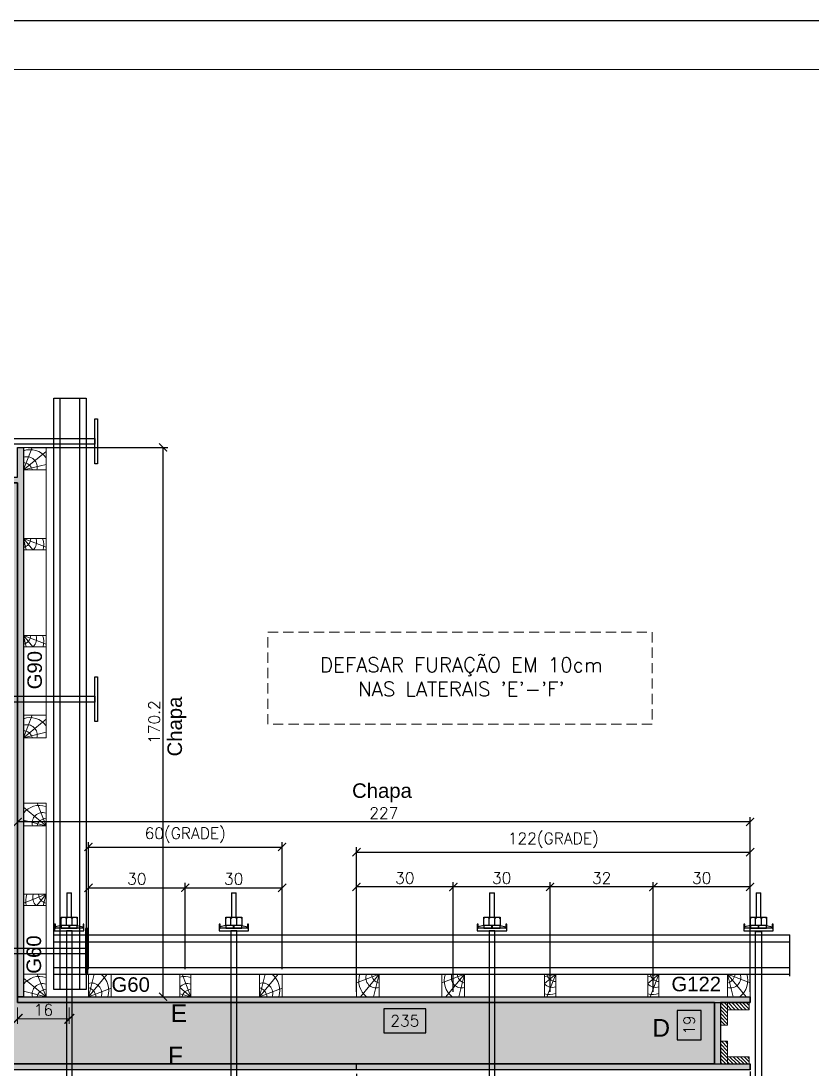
# Model space of a CAD drawing. Extents: x -23436 to 4767, y -4131 to 9755.
# Drawn here: x -20388 to -19898, y 5633 to 6282 of the extents above; entities that cross this region are included whole.
import ezdxf
from ezdxf.enums import TextEntityAlignment as Align

# ---------------------------------------------------------------- set-up
doc = ezdxf.new("R2010")
doc.units = 0
doc.header["$PDMODE"] = 2
doc.header["$PDSIZE"] = 10
for name, pattern in [('CABLIN', [0.35, 0.25, -0.1]), ('DASHED2', [9.525, 6.35, -3.175]), ('HIDDEN', [9.525, 6.35, -3.175])]:
    doc.linetypes.add(name, pattern=pattern)
doc.layers.get('0').update_dxf_attribs({"lineweight": 13})
doc.layers.get('Defpoints').update_dxf_attribs({"lineweight": 13})
for name, color, linetype in [('Barra de Ancoragem', 20, 'Continuous'), ('CHAPA', 1, 'Continuous'), ('Concreto', 250, 'HIDDEN'), ('Cota', 4, 'Continuous'), ('Cota Seção (2x)', 4, 'Continuous'), ('Hachura', 252, 'CABLIN'), ('MB Logo', 254, 'Continuous'), ('Painéis', 30, 'Continuous'), ('Perfil Metálico', 224, 'Continuous'), ('TEXTO_GERAL', 7, 'Continuous')]:
    doc.layers.add(name, color=color, linetype=linetype)
for name, color, linetype, lineweight in [('cotas', 4, 'Continuous', 13), ('FOLHA MB', 7, 'Continuous', 13), ('Madeira', 100, 'Continuous', 13), ('sarrafo', 93, 'Continuous', 13), ('Texto Seção', 7, 'Continuous', 15)]:
    doc.layers.add(name, color=color, linetype=linetype, lineweight=lineweight)
doc.layers.add('Laje_Perimetro', color=7, linetype='Continuous', plot=False)
doc.styles.add('ARIAL', font='arial.ttf', dxfattribs={"oblique": 15, "height": 25})
doc.styles.add('ROMANS', font='romans.shx')
doc.styles.add('SANSSERIF', font='sas_____.pfb')
doc.dimstyles.new('COTA SECAO', dxfattribs={"dimtxt": 7, "dimasz": 5, "dimexe": 3, "dimexo": 3, "dimgap": 2, "dimtad": 3, "dimdec": 1, "dimlfac": 0.5, "dimzin": 12, "dimdsep": 46, "dimtxsty": 'ROMANS', "dimblk": 'ARCHTICK', "dimcen": 0, "dimclrd": 4, "dimclre": 4, "dimclrt": 1, "dimadec": 1, "dimazin": 3, "dimtfac": 1, "dimtdec": 1, "dimtmove": 0, "dimatfit": 3, "dimldrblk": 'OBLIQUE', "dimfxl": 0, "dimtolj": 1, "dimtzin": 12, "dimarcsym": 0})
doc.dimstyles.new('SECÇÃO 2', dxfattribs={"dimtxt": 7, "dimasz": 6, "dimexe": 0.18, "dimexo": 2, "dimgap": -4, "dimtad": 3, "dimdec": 1, "dimlfac": 0.5, "dimzin": 12, "dimdsep": 46, "dimtxsty": 'ROMANS', "dimblk": 'ARCHTICK', "dimcen": 0.09, "dimse1": 1, "dimse2": 1, "dimsd1": 1, "dimsd2": 1, "dimclrd": 180, "dimclre": 5, "dimclrt": 1, "dimadec": 0, "dimazin": 3, "dimtfac": 1, "dimtdec": 1, "dimtofl": 0, "dimtmove": 0, "dimatfit": 3, "dimldrblk": 'ARCHTICK', "dimfxl": 0, "dimtolj": 1, "dimtzin": 0, "dimarcsym": 0})

# ---------------------------------------------------------------- blocks, each defined once
blk = doc.blocks.new('A$C169d8357')
at = {"layer": 'FOLHA MB', "color": 1}
for points in [[(0, 1199.94), (0, 149.94), (1485.02, 149.94), (1485.02, 1199.94)], [(70, 1169.94), (70, 179.94), (1455.02, 179.94), (1455.02, 1169.94)]]:
    blk.add_lwpolyline(points, close=True, dxfattribs=at)
blk = doc.blocks.new('*D1462')
at = {"layer": 'Cota Seção (2x)', "color": 180, "lineweight": -2, "transparency": 16777216}
for p, q in [((-19966.25, 5669.05), (-19981.25, 5669.05)), ((-19981.25, 5669.05), (-19981.25, 5651.05)), ((-19966.25, 5651.05), (-19966.25, 5669.05)), ((-19981.25, 5651.05), (-19966.25, 5651.05))]:
    blk.add_line(p, q, dxfattribs=at)
at = {"layer": 'Defpoints', "color": 0, "transparency": 16777216}
for p in [(-19962.25, 5674.05), (-19957.95, 5674.05), (-19957.95, 5636.05)]:
    blk.add_point(p, dxfattribs=at)
at = {"layer": 'Cota Seção (2x)', "color": 1, "transparency": 16777216, "insert": (-19973.75, 5660.05), "char_height": 7, "attachment_point": 5, "rotation": 90, "style": 'ROMANS'}
blk.add_mtext('\\A1;19', dxfattribs=at)
blk = doc.blocks.new('_ArchTick')
at = {"color": 0, "linetype": 'ByBlock', "const_width": 0.15}
blk.add_lwpolyline([(-0.5, -0.5), (0.5, 0.5)], dxfattribs=at)
blk = doc.blocks.new('*D1464')
at = {"layer": 'Cota Seção (2x)', "color": 180, "lineweight": -2, "transparency": 16777216}
for p, q in [((-20136.95, 5670.21), (-20162.95, 5670.21)), ((-20162.95, 5670.21), (-20162.95, 5655.21)), ((-20136.95, 5655.21), (-20136.95, 5670.21)), ((-20162.95, 5655.21), (-20136.95, 5655.21))]:
    blk.add_line(p, q, dxfattribs=at)
at = {"layer": 'Defpoints', "color": 0, "transparency": 16777216}
for p in [(-20427.95, 5651.21), (-20427.95, 5647.75), (-19957.95, 5647.75)]:
    blk.add_point(p, dxfattribs=at)
at = {"layer": 'Cota Seção (2x)', "color": 1, "transparency": 16777216, "insert": (-20149.95, 5662.71), "char_height": 7, "attachment_point": 5, "style": 'ROMANS'}
blk.add_mtext('\\A1;235', dxfattribs=at)
blk = doc.blocks.new('ERTYERTYUYTURTYUTRYU')
at = {"layer": 'Barra de Ancoragem'}
for p, q in [((8963.33, 10873.8), (8963.33, 10855.54)), ((8964.88, 10869.68), (8964.1, 10873.21)), ((8985.14, 10863.2), (8985.14, 10866.14)), ((8964.88, 10859.66), (8964.1, 10856.13))]:
    blk.add_line(p, q, dxfattribs=at)
at = {"layer": 'Barra de Ancoragem', "flags": 128}
for points in [[(8961.54, 10855.54), (8961.54, 10873.8), (8963.33, 10873.8), (8963.33, 10855.54)], [(8963.33, 10873.8), (8965.7, 10873.8), (8965.7, 10873.21), (8963.33, 10873.21)], [(8963.33, 10869.68), (8964.88, 10869.68), (8964.88, 10859.66), (8963.33, 10859.66)], [(8963.33, 10856.13), (8965.7, 10856.13), (8965.7, 10855.54), (8963.33, 10855.54)]]:
    blk.add_lwpolyline(points, close=True, dxfattribs=at)
for points in [[(8964.88, 10864.37), (8963.33, 10864.37), (8963.33, 10864.96), (8964.88, 10864.96), (8964.88, 10864.37), (8964.88, 10864.96)], [(8964.88, 10859.66), (8970.14, 10859.66), (8970.14, 10869.68), (8964.88, 10869.68)], [(8985.14, 10863.2), (8970.14, 10863.2), (8970.14, 10866.14), (8985.14, 10866.14)]]:
    blk.add_lwpolyline(points, dxfattribs=at)
for points in [[(8964.88, 10866.44), (8968.96, 10866.44, 0.729796), (8968.96, 10869.68, 0.729796)], [(8964.88, 10862.9), (8968.96, 10862.9, 0.666667), (8968.96, 10866.44, 0.666667)]]:
    blk.add_lwpolyline(points, format="xyb", dxfattribs=at)
at = {"layer": 'Barra de Ancoragem'}
blk.add_arc((8968.44, 10861.28), 1.7, 287.75636, 72.24364, dxfattribs=at)
blk = doc.blocks.new('*D1467')
at = {"layer": 'Cota', "color": 4, "lineweight": -2, "transparency": 16777216}
for p, q in [((-20389.95, 5677.05), (-20389.95, 5788.97)), ((-19935.95, 5685.05), (-19935.95, 5788.97)), ((-19935.95, 5785.97), (-20389.95, 5785.97))]:
    blk.add_line(p, q, dxfattribs=at)
at = {"layer": 'Defpoints', "color": 0, "transparency": 16777216}
for p in [(-20389.95, 5785.97), (-19935.95, 5682.05), (-20389.95, 5674.05)]:
    blk.add_point(p, dxfattribs=at)
at = {"layer": 'Cota', "color": 4, "lineweight": -2, "transparency": 16777216, "xscale": 5, "yscale": 5, "zscale": 5, "rotation": 180}
blk.add_blockref('_ArchTick', (-20389.95, 5785.97), dxfattribs=at)
at = {"layer": 'Cota', "color": 4, "lineweight": -2, "transparency": 16777216, "xscale": 5, "yscale": 5, "zscale": 5}
blk.add_blockref('_ArchTick', (-19935.95, 5785.97), dxfattribs=at)
at = {"layer": 'Cota', "color": 1, "transparency": 16777216, "insert": (-20162.95, 5791.47), "char_height": 7, "attachment_point": 5, "style": 'ROMANS'}
blk.add_mtext('\\A1;227', dxfattribs=at)
blk = doc.blocks.new('_OBLIQUE')
at = {"color": 0, "linetype": 'ByBlock', "lineweight": -2}
for p, q in [((0, 0), (-1, 0)), ((-0.5, -0.5), (0.5, 0.5))]:
    blk.add_line(p, q, dxfattribs=at)
blk = doc.blocks.new('*D1468')
at = {"layer": 'Cota', "color": 4, "lineweight": -2, "transparency": 16777216}
for p, q in [((-20179.95, 5711.37), (-20179.95, 5770.27)), ((-20179.95, 5767.27), (-19935.95, 5767.27)), ((-19935.95, 5711.37), (-19935.95, 5770.27))]:
    blk.add_line(p, q, dxfattribs=at)
at = {"layer": 'Defpoints', "color": 0, "transparency": 16777216}
for p in [(-19935.95, 5767.27), (-20179.95, 5708.37), (-19935.95, 5708.37)]:
    blk.add_point(p, dxfattribs=at)
at = {"layer": 'Cota', "color": 4, "lineweight": -2, "transparency": 16777216, "xscale": 5, "yscale": 5, "zscale": 5, "rotation": 180}
blk.add_blockref('_ArchTick', (-20179.95, 5767.27), dxfattribs=at)
at = {"layer": 'Cota', "color": 4, "lineweight": -2, "transparency": 16777216, "xscale": 5, "yscale": 5, "zscale": 5}
blk.add_blockref('_ArchTick', (-19935.95, 5767.27), dxfattribs=at)
at = {"layer": 'Cota', "color": 1, "transparency": 16777216, "insert": (-20057.95, 5774.61), "char_height": 7, "attachment_point": 5, "style": 'ROMANS'}
blk.add_mtext('\\A1;122(GRADE)', dxfattribs=at)
blk = doc.blocks.new('PONTALETE')
at = {"layer": 'Madeira'}
for q in [(2.71, 7), (7, 5.76), (7, 1.74)]:
    blk.add_line((0, 0), q, dxfattribs=at)
blk.add_lwpolyline([(0, 0), (7, 0), (7, 7), (0, 7)], close=True, dxfattribs=at)
for centre, radius, start, end in [((2.04, 0.06), 6.23, 37.2818, 109.0913), ((1.09, 0.9), 3.19, 343.603, 109.9847), ((-0.21, -0.78), 3.09, 14.6322, 86.0383)]:
    blk.add_arc(centre, radius, start, end, dxfattribs=at)
blk = doc.blocks.new('MEIO PONTALETE')
at = {"layer": 'Madeira'}
for q in [(2.71, 7), (3.5, 2.88), (3.5, 0.87)]:
    blk.add_line((0, 0), q, dxfattribs=at)
blk.add_lwpolyline([(0, 0), (3.5, 0), (3.5, 7), (0, 7)], close=True, dxfattribs=at)
for centre, radius, start, end in [((2.04, 0.06), 6.23, 76.4499, 109.0913), ((1.09, 0.9), 3.19, 40.9063, 109.9847), ((-0.21, -0.78), 3.09, 14.6322, 86.0383)]:
    blk.add_arc(centre, radius, start, end, dxfattribs=at)
blk = doc.blocks.new('*D1469')
at = {"layer": 'Cota', "color": 4, "lineweight": -2, "transparency": 16777216}
for p, q in [((-20119.95, 5680.65), (-20119.95, 5748.68)), ((-20059.95, 5680.65), (-20059.95, 5748.68)), ((-20059.95, 5745.68), (-20119.95, 5745.68))]:
    blk.add_line(p, q, dxfattribs=at)
at = {"layer": 'Defpoints', "color": 0, "transparency": 16777216}
for p in [(-20119.95, 5745.68), (-20119.95, 5677.65), (-20059.95, 5677.65)]:
    blk.add_point(p, dxfattribs=at)
at = {"layer": 'Cota', "color": 4, "lineweight": -2, "transparency": 16777216, "xscale": 5, "yscale": 5, "zscale": 5, "rotation": 180}
blk.add_blockref('_ArchTick', (-20119.95, 5745.68), dxfattribs=at)
at = {"layer": 'Cota', "color": 4, "lineweight": -2, "transparency": 16777216, "xscale": 5, "yscale": 5, "zscale": 5}
blk.add_blockref('_ArchTick', (-20059.95, 5745.68), dxfattribs=at)
at = {"layer": 'Cota', "color": 1, "transparency": 16777216, "insert": (-20089.95, 5751.18), "char_height": 7, "attachment_point": 5, "style": 'ROMANS'}
blk.add_mtext('\\A1;30', dxfattribs=at)
blk = doc.blocks.new('*D1470')
at = {"layer": 'Cota', "color": 4, "lineweight": -2, "transparency": 16777216}
for p, q in [((-20179.95, 5680.65), (-20179.95, 5748.68)), ((-20119.95, 5680.65), (-20119.95, 5748.68)), ((-20119.95, 5745.68), (-20179.95, 5745.68))]:
    blk.add_line(p, q, dxfattribs=at)
at = {"layer": 'Defpoints', "color": 0, "transparency": 16777216}
for p in [(-20179.95, 5745.68), (-20179.95, 5677.65), (-20119.95, 5677.65)]:
    blk.add_point(p, dxfattribs=at)
at = {"layer": 'Cota', "color": 4, "lineweight": -2, "transparency": 16777216, "xscale": 5, "yscale": 5, "zscale": 5, "rotation": 180}
blk.add_blockref('_ArchTick', (-20179.95, 5745.68), dxfattribs=at)
at = {"layer": 'Cota', "color": 4, "lineweight": -2, "transparency": 16777216, "xscale": 5, "yscale": 5, "zscale": 5}
blk.add_blockref('_ArchTick', (-20119.95, 5745.68), dxfattribs=at)
at = {"layer": 'Cota', "color": 1, "transparency": 16777216, "insert": (-20149.95, 5751.18), "char_height": 7, "attachment_point": 5, "style": 'ROMANS'}
blk.add_mtext('\\A1;30', dxfattribs=at)
blk = doc.blocks.new('*D1471')
at = {"layer": 'Cota', "color": 4, "lineweight": -2, "transparency": 16777216}
for p, q in [((-19995.95, 5680.65), (-19995.95, 5748.68)), ((-19935.95, 5680.65), (-19935.95, 5748.68)), ((-19935.95, 5745.68), (-19995.95, 5745.68))]:
    blk.add_line(p, q, dxfattribs=at)
at = {"layer": 'Defpoints', "color": 0, "transparency": 16777216}
for p in [(-19995.95, 5745.68), (-19995.95, 5677.65), (-19935.95, 5677.65)]:
    blk.add_point(p, dxfattribs=at)
at = {"layer": 'Cota', "color": 4, "lineweight": -2, "transparency": 16777216, "xscale": 5, "yscale": 5, "zscale": 5, "rotation": 180}
blk.add_blockref('_ArchTick', (-19995.95, 5745.68), dxfattribs=at)
at = {"layer": 'Cota', "color": 4, "lineweight": -2, "transparency": 16777216, "xscale": 5, "yscale": 5, "zscale": 5}
blk.add_blockref('_ArchTick', (-19935.95, 5745.68), dxfattribs=at)
at = {"layer": 'Cota', "color": 1, "transparency": 16777216, "insert": (-19965.95, 5751.18), "char_height": 7, "attachment_point": 5, "style": 'ROMANS'}
blk.add_mtext('\\A1;30', dxfattribs=at)
blk = doc.blocks.new('*D1472')
at = {"layer": 'Cota', "color": 4, "lineweight": -2, "transparency": 16777216}
for p, q in [((-20059.95, 5680.65), (-20059.95, 5748.68)), ((-19995.95, 5680.65), (-19995.95, 5748.68)), ((-19995.95, 5745.68), (-20059.95, 5745.68))]:
    blk.add_line(p, q, dxfattribs=at)
at = {"layer": 'Defpoints', "color": 0, "transparency": 16777216}
for p in [(-20059.95, 5745.68), (-20059.95, 5677.65), (-19995.95, 5677.65)]:
    blk.add_point(p, dxfattribs=at)
at = {"layer": 'Cota', "color": 4, "lineweight": -2, "transparency": 16777216, "xscale": 5, "yscale": 5, "zscale": 5, "rotation": 180}
blk.add_blockref('_ArchTick', (-20059.95, 5745.68), dxfattribs=at)
at = {"layer": 'Cota', "color": 4, "lineweight": -2, "transparency": 16777216, "xscale": 5, "yscale": 5, "zscale": 5}
blk.add_blockref('_ArchTick', (-19995.95, 5745.68), dxfattribs=at)
at = {"layer": 'Cota', "color": 1, "transparency": 16777216, "insert": (-20027.95, 5751.18), "char_height": 7, "attachment_point": 5, "style": 'ROMANS'}
blk.add_mtext('\\A1;32', dxfattribs=at)
blk = doc.blocks.new('*D1473')
at = {"layer": 'Cota Seção (2x)', "color": 4, "lineweight": 5, "transparency": 16777216}
for p, q in [((-20389.95, 5671.05), (-20389.95, 5660.96)), ((-20357.94, 5671.05), (-20357.94, 5660.96)), ((-20357.94, 5663.96), (-20389.95, 5663.96))]:
    blk.add_line(p, q, dxfattribs=at)
at = {"layer": 'Defpoints', "color": 0, "transparency": 16777216}
for p in [(-20389.95, 5674.05), (-20357.94, 5674.05), (-20389.95, 5663.96)]:
    blk.add_point(p, dxfattribs=at)
at = {"layer": 'Cota Seção (2x)', "color": 4, "lineweight": 5, "transparency": 16777216, "xscale": 6, "yscale": 6, "zscale": 6, "rotation": 180}
blk.add_blockref('_ArchTick', (-20389.95, 5663.96), dxfattribs=at)
at = {"layer": 'Cota Seção (2x)', "color": 4, "lineweight": 5, "transparency": 16777216, "xscale": 6, "yscale": 6, "zscale": 6}
blk.add_blockref('_ArchTick', (-20357.94, 5663.96), dxfattribs=at)
at = {"layer": 'Cota Seção (2x)', "color": 1, "transparency": 16777216, "insert": (-20373.95, 5669.46), "char_height": 7, "attachment_point": 5, "style": 'ROMANS'}
blk.add_mtext('\\A1;16', dxfattribs=at)
blk = doc.blocks.new('*D1477')
at = {"layer": 'Cota', "color": 4, "lineweight": -2, "transparency": 16777216}
for p, q in [((-20346.03, 5694.65), (-20346.03, 5773.44)), ((-20226.03, 5694.65), (-20226.03, 5773.44)), ((-20346.03, 5770.44), (-20226.03, 5770.44))]:
    blk.add_line(p, q, dxfattribs=at)
at = {"layer": 'Defpoints', "color": 0, "transparency": 16777216}
for p in [(-20226.03, 5770.44), (-20346.03, 5691.65), (-20226.03, 5691.65)]:
    blk.add_point(p, dxfattribs=at)
at = {"layer": 'Cota', "color": 4, "lineweight": -2, "transparency": 16777216, "xscale": 5, "yscale": 5, "zscale": 5, "rotation": 180}
blk.add_blockref('_ArchTick', (-20346.03, 5770.44), dxfattribs=at)
at = {"layer": 'Cota', "color": 4, "lineweight": -2, "transparency": 16777216, "xscale": 5, "yscale": 5, "zscale": 5}
blk.add_blockref('_ArchTick', (-20226.03, 5770.44), dxfattribs=at)
at = {"layer": 'Cota', "color": 1, "transparency": 16777216, "insert": (-20286.03, 5777.78), "char_height": 7, "attachment_point": 5, "style": 'ROMANS'}
blk.add_mtext('\\A1;60(GRADE)', dxfattribs=at)
blk = doc.blocks.new('*D1478')
at = {"layer": 'Cota', "color": 4, "lineweight": -2, "transparency": 16777216}
for p, q in [((-20346.03, 5694.65), (-20346.03, 5748.16)), ((-20286.03, 5694.65), (-20286.03, 5748.16)), ((-20346.03, 5745.16), (-20286.03, 5745.16))]:
    blk.add_line(p, q, dxfattribs=at)
at = {"layer": 'Defpoints', "color": 0, "transparency": 16777216}
for p in [(-20286.03, 5745.16), (-20346.03, 5691.65), (-20286.03, 5691.65)]:
    blk.add_point(p, dxfattribs=at)
at = {"layer": 'Cota', "color": 4, "lineweight": -2, "transparency": 16777216, "xscale": 5, "yscale": 5, "zscale": 5, "rotation": 180}
blk.add_blockref('_ArchTick', (-20346.03, 5745.16), dxfattribs=at)
at = {"layer": 'Cota', "color": 4, "lineweight": -2, "transparency": 16777216, "xscale": 5, "yscale": 5, "zscale": 5}
blk.add_blockref('_ArchTick', (-20286.03, 5745.16), dxfattribs=at)
at = {"layer": 'Cota', "color": 1, "transparency": 16777216, "insert": (-20316.03, 5750.66), "char_height": 7, "attachment_point": 5, "style": 'ROMANS'}
blk.add_mtext('\\A1;30', dxfattribs=at)
blk = doc.blocks.new('*D1479')
at = {"layer": 'Cota', "color": 4, "lineweight": -2, "transparency": 16777216}
for p, q in [((-20286.03, 5699.01), (-20286.03, 5748.16)), ((-20226.03, 5699.01), (-20226.03, 5748.16)), ((-20286.03, 5745.16), (-20226.03, 5745.16))]:
    blk.add_line(p, q, dxfattribs=at)
at = {"layer": 'Defpoints', "color": 0, "transparency": 16777216}
for p in [(-20226.03, 5745.16), (-20286.03, 5696.01), (-20226.03, 5696.01)]:
    blk.add_point(p, dxfattribs=at)
at = {"layer": 'Cota', "color": 4, "lineweight": -2, "transparency": 16777216, "xscale": 5, "yscale": 5, "zscale": 5, "rotation": 180}
blk.add_blockref('_ArchTick', (-20286.03, 5745.16), dxfattribs=at)
at = {"layer": 'Cota', "color": 4, "lineweight": -2, "transparency": 16777216, "xscale": 5, "yscale": 5, "zscale": 5}
blk.add_blockref('_ArchTick', (-20226.03, 5745.16), dxfattribs=at)
at = {"layer": 'Cota', "color": 1, "transparency": 16777216, "insert": (-20256.03, 5750.66), "char_height": 7, "attachment_point": 5, "style": 'ROMANS'}
blk.add_mtext('\\A1;30', dxfattribs=at)
blk = doc.blocks.new('*D1492')
at = {"layer": 'Cota', "color": 4, "lineweight": -2, "transparency": 16777216}
for p, q in [((-20383.35, 6018.05), (-20296.76, 6018.05)), ((-20299.76, 5677.65), (-20299.76, 6018.05)), ((-20383.35, 5677.65), (-20296.76, 5677.65))]:
    blk.add_line(p, q, dxfattribs=at)
at = {"layer": 'Defpoints', "color": 0, "transparency": 16777216}
for p in [(-20386.35, 6018.05), (-20299.76, 6018.05), (-20386.35, 5677.65)]:
    blk.add_point(p, dxfattribs=at)
at = {"layer": 'Cota', "color": 4, "lineweight": -2, "transparency": 16777216, "xscale": 5, "yscale": 5, "zscale": 5}
for p, rotation in [((-20299.76, 6018.05), 90), ((-20299.76, 5677.65), 270)]:
    blk.add_blockref('_ArchTick', p, dxfattribs=dict(at, rotation=rotation))
at = {"layer": 'Cota', "color": 1, "transparency": 16777216, "insert": (-20305.26, 5847.85), "char_height": 7, "attachment_point": 5, "rotation": 90, "style": 'ROMANS'}
blk.add_mtext('\\A1;170.2', dxfattribs=at)
blk = doc.blocks.new('*D1146')
at = {"layer": 'Cota', "color": 4, "lineweight": -2, "transparency": 16777216}
for p, q in [((-19935.95, 5631.25), (-19935.95, 5498.51)), ((-20179.95, 5629.91), (-20179.95, 5498.51)), ((-20179.95, 5501.51), (-19935.95, 5501.51))]:
    blk.add_line(p, q, dxfattribs=at)
at = {"layer": 'Defpoints', "color": 0, "transparency": 16777216}
for p in [(-20179.95, 5632.91), (-19935.95, 5634.25), (-19935.95, 5501.51)]:
    blk.add_point(p, dxfattribs=at)
at = {"layer": 'Cota', "color": 4, "lineweight": -2, "transparency": 16777216, "xscale": 5, "yscale": 5, "zscale": 5, "rotation": 180}
blk.add_blockref('_ArchTick', (-20179.95, 5501.51), dxfattribs=at)
at = {"layer": 'Cota', "color": 4, "lineweight": -2, "transparency": 16777216, "xscale": 5, "yscale": 5, "zscale": 5}
blk.add_blockref('_ArchTick', (-19935.95, 5501.51), dxfattribs=at)
at = {"layer": 'Cota', "color": 1, "transparency": 16777216, "insert": (-20057.95, 5507.01), "char_height": 7, "attachment_point": 5, "style": 'ROMANS'}
blk.add_mtext('\\A1;122', dxfattribs=at)

msp = doc.modelspace()

# ---------------------------------------------------------------- hatches: boundary and pattern name
at = {"layer": 'Concreto'}
h = msp.add_hatch(dxfattribs=at)
h.set_pattern_fill('AR-CONC', color=256, scale=0.1, angle=-90)
h.set_pattern_definition([(320, (234.282, 5770.305), (-1.593909, -18.218467), [1.905, -20.955]), (265, (234.282, 5770.305), (19.105685, 3.524342), [1.524, -16.764058]), (10.45144, (234.15, 5768.787), (17.511775, -14.694125), [1.619001, -17.809024]), (316.1842, (239.362, 5770.305), (-4.204233, -27.107904), [2.8575, -31.4325]), (6.63556, (239.012, 5768.046), (24.742612, -23.740413), [2.428502, -26.71356]), (261.18415, (239.362, 5770.305), (24.742612, -23.740413), [2.285997, -25.145973]), (291, (238.092, 5767.765), (-10.22652, -15.161439), [1.905, -20.955]), (236, (238.092, 5767.765), (18.418797, -6.180203), [1.524, -16.764]), (341.451445, (237.24, 5766.502), (8.192277, -21.341642), [1.619001, -17.808994]), (307.5, (234.282, 5770.305), (8.4555039, -0.3088603), [0, -16.5608, 0, -17.018, 0, -16.8275]), (277.5, (234.282, 5770.305), (10.0180575, -6.6819663), [0, -9.7028, 0, -16.1798, 0, -6.4135]), (237.5, (234.282, 5775.969), (-0.5728744, -13.5590595), [0, -6.35, 0, -19.812, 0, -26.289]), (227.5, (234.282, 5778.509), (2.542649, -14.812918), [0, -8.255, 0, -13.1572, 0, -18.669])])
h.paths.add_polyline_path([(-20389.948, 5674.048), (-19957.948, 5674.048), (-19957.948, 5636.048), (-20427.948, 5636.048), (-20427.948, 5996.048), (-20389.948, 5996.048)])
at = {"layer": 'Hachura'}
h = msp.add_hatch(color=256, dxfattribs=at)
h.dxf.hatch_style = 1
h.paths.add_polyline_path([(-19935.948, 5636.048), (-19935.948, 5632.448), (-20449.948, 5632.441), (-20449.948, 5636.048), (-20431.548, 5636.048), (-20431.548, 6018.048), (-20427.948, 6018.048), (-20427.948, 5999.648), (-20389.948, 5999.648), (-20389.948, 6018.048), (-20386.348, 6018.048), (-20386.348, 5677.648), (-20389.948, 5677.648), (-20390.142, 5996.048), (-20427.948, 5996.048), (-20427.948, 5636.048), (-19957.948, 5636.048), (-19957.948, 5674.048), (-20389.948, 5674.048), (-20389.948, 5677.648), (-19935.948, 5677.648), (-19935.948, 5674.048), (-19954.348, 5674.048), (-19954.348, 5636.048)])
h = msp.add_hatch(dxfattribs=at)
h.set_pattern_fill('ANSI31', color=256, scale=0.5, angle=270, style=0)
h.set_pattern_definition([(315, (-19517.6953, 4418.0473), (1.122532, 1.122532), [])])
h.paths.add_polyline_path([(-19949.948, 5660.048), (-19949.948, 5674.048), (-19954.348, 5674.048), (-19954.348, 5660.048)])
h = msp.add_hatch(dxfattribs=at)
h.set_pattern_fill('ANSI31', color=256, scale=0.5, angle=270, style=0)
h.set_pattern_definition([(315, (-19522.0953, 4413.6473), (1.122532, 1.122532), [])])
h.paths.add_polyline_path([(-19936.448, 5674.048), (-19949.948, 5674.048), (-19949.948, 5669.648), (-19936.448, 5669.648)])
h = msp.add_hatch(dxfattribs=at)
h.set_pattern_fill('ANSI31', color=256, scale=0.5, angle=270, style=0)
h.set_pattern_definition([(315, (-19517.6953, 4419.2473), (1.122532, 1.122532), [])])
h.paths.add_polyline_path([(-19949.948, 5650.048), (-19949.948, 5636.048), (-19954.348, 5636.048), (-19954.348, 5650.048)])
h = msp.add_hatch(dxfattribs=at)
h.set_pattern_fill('ANSI31', color=256, scale=0.5, angle=270, style=0)
h.set_pattern_definition([(315, (-19522.0953, 4423.6473), (1.122532, 1.122532), [])])
h.paths.add_polyline_path([(-19936.448, 5636.048), (-19949.948, 5636.048), (-19949.948, 5640.448), (-19936.448, 5640.448)])

# ---------------------------------------------------------------- linework, layer by layer
for points in [[(-20372.348, 5838.048), (-20386.348, 5838.048), (-20386.348, 6018.048), (-20372.348, 6018.048)], [(-20386.348, 5797.608), (-20372.348, 5797.608), (-20372.348, 5677.648), (-20386.348, 5677.648)], [(-20226.028, 5691.648), (-20226.028, 5677.648), (-20345.988, 5677.648), (-20345.988, 5691.648)], [(-19935.948, 5677.648), (-19935.948, 5691.648), (-20179.948, 5691.648), (-20179.948, 5677.648)]]:
    msp.add_lwpolyline(points, close=True)
at = {"layer": 'Barra de Ancoragem', "flags": 128}
for points in [[(-20340.461, 6035.672), (-20340.461, 6007.936), (-20342.061, 6007.936), (-20342.061, 6035.672)], [(-20342.061, 6020.028), (-20470.016, 6020.028), (-20470.016, 6023.58), (-20342.061, 6023.58)], [(-20340.461, 5875.916), (-20340.461, 5848.179), (-20342.061, 5848.179), (-20342.061, 5875.916)], [(-20342.061, 5860.272), (-20470.016, 5860.272), (-20470.016, 5863.823), (-20342.061, 5863.823)], [(-20356.172, 5594.047), (-20356.172, 5718.454), (-20359.724, 5718.454), (-20359.724, 5594.047)], [(-20346.348, 5692.181), (-20346.348, 5719.918), (-20347.948, 5719.918), (-20347.948, 5692.181)], [(-20254.172, 5594.047), (-20254.172, 5718.454), (-20257.724, 5718.454), (-20257.724, 5594.047)], [(-20094.172, 5594.047), (-20094.172, 5718.454), (-20097.724, 5718.454), (-20097.724, 5594.047)], [(-19928.989, 5718.03), (-19928.989, 5594.047), (-19932.54, 5594.047), (-19932.54, 5718.03)], [(-20469.6, 5707.825), (-20347.948, 5707.825), (-20347.948, 5704.274), (-20469.6, 5704.274)]]:
    msp.add_lwpolyline(points, close=True, dxfattribs=at)
at = {"layer": 'CHAPA', "color": 1}
for p, q in [((-19935.948, 5674.048), (-19935.948, 5677.648)), ((-19957.948, 5674.048), (-19935.948, 5674.048)), ((-19957.948, 5636.048), (-19935.948, 5636.048)), ((-19935.948, 5632.448), (-19935.948, 5636.048))]:
    msp.add_line(p, q, dxfattribs=at)
for points in [[(-20389.948, 5674.048), (-19957.948, 5674.048), (-19957.948, 5636.048), (-20427.948, 5636.048), (-20427.948, 5996.048), (-20389.948, 5996.048), (-20389.948, 5674.048)], [(-20386.348, 5999.648), (-20386.348, 5677.648), (-19954.348, 5677.648)], [(-19954.348, 5674.048), (-19954.348, 5636.048)]]:
    msp.add_lwpolyline(points, dxfattribs=at)
at = {"layer": 'cotas', "linetype": 'DASHED2'}
msp.add_lwpolyline([(-19996.673, 5846.456), (-20234.869, 5846.456), (-20234.869, 5903.489), (-19996.673, 5903.489)], close=True, dxfattribs=at)
at = {"layer": 'Laje_Perimetro'}
msp.add_lwpolyline([(-19191.377, 6282.259), (-20676.397, 6282.259), (-20676.397, 5232.259), (-19191.377, 5232.259)], close=True, dxfattribs=at)
at = {"layer": 'Painéis', "color": 32, "true_color": 0xcd6928}
msp.add_line((-20179.948, 5632.448), (-20179.948, 5636.048), dxfattribs=at)
for points in [[(-19935.948, 5636.048), (-19935.948, 5632.448), (-20449.948, 5632.441), (-20449.948, 5636.048), (-20431.548, 5636.048), (-20431.548, 6018.048), (-20427.948, 6018.048), (-20427.948, 5999.648), (-20389.948, 5999.648), (-20389.948, 6018.048), (-20386.348, 6018.048), (-20386.348, 5677.648), (-20389.948, 5677.648), (-20389.948, 5996.048), (-20427.948, 5996.048), (-20427.948, 5636.048), (-19957.948, 5636.048), (-19957.948, 5674.048), (-20389.948, 5674.048), (-20389.948, 5677.648), (-19935.948, 5677.648), (-19935.948, 5674.048), (-19954.348, 5674.048), (-19954.348, 5636.048)], [(-19957.948, 5674.048), (-19957.948, 5636.048), (-20427.948, 5636.048), (-20427.948, 5996.048), (-20389.948, 5996.048), (-20389.948, 5674.048)]]:
    msp.add_lwpolyline(points, close=True, dxfattribs=at)
at = {"layer": 'Perfil Metálico'}
for p, q in [((-20367.548, 5716.047), (-19911.268, 5716.048)), ((-19911.268, 5690.495), (-19911.268, 5716.048)), ((-20367.548, 5711.615), (-19911.268, 5711.614)), ((-19911.268, 5695.614), (-20367.548, 5695.614)), ((-20367.548, 5691.647), (-19911.268, 5691.648))]:
    msp.add_line(p, q, dxfattribs=at)
for points in [[(-20367.547, 6048.448), (-20347.547, 6048.448), (-20347.548, 5682.048), (-20367.548, 5682.048)], [(-20351.548, 5682.048), (-20363.548, 5682.048), (-20363.547, 6048.448), (-20351.547, 6048.448)]]:
    msp.add_lwpolyline(points, close=True, dxfattribs=at)
at = {"layer": 'sarrafo'}
for points in [[(-19949.948, 5660.048), (-19949.948, 5674.048), (-19954.348, 5674.048), (-19954.348, 5660.048)], [(-19936.448, 5674.048), (-19949.948, 5674.048), (-19949.948, 5669.648), (-19936.448, 5669.648)], [(-19949.948, 5650.048), (-19949.948, 5636.048), (-19954.348, 5636.048), (-19954.348, 5650.048)], [(-19936.448, 5636.048), (-19949.948, 5636.048), (-19949.948, 5640.448), (-19936.448, 5640.448)]]:
    msp.add_lwpolyline(points, close=True, dxfattribs=at)

# ---------------------------------------------------------------- block references
at = {"xscale": -1, "rotation": 270}
for p in [(-31222.617, -3243.091), (-31120.617, -3243.091), (-30960.617, -3243.091), (-30795.433, -3243.091)]:
    msp.add_blockref('ERTYERTYUYTURTYUTRYU', p, dxfattribs=at)
at = {"layer": 'Madeira'}
for name, p, xscale, yscale, zscale in [('PONTALETE', (-20386.348, 6004.048), 2, 2, 2), ('PONTALETE', (-20386.348, 5838.048), 2, 2, 2), ('PONTALETE', (-20372.348, 5783.608), -2, 2, 2), ('PONTALETE', (-20372.348, 5677.648), -2, 2, 2), ('MEIO PONTALETE', (-20282.488, 5677.648), -1.999999997962732, 1.999999997962732, 1.999999997962732)]:
    msp.add_blockref(name, p, dxfattribs=dict(at, xscale=xscale, yscale=yscale, zscale=zscale))
for name, p, xscale, yscale, zscale, rotation in [('MEIO PONTALETE', (-20386.348, 5961.548), 1.999999997962732, 1.999999997962732, 1.999999997962732, 269.9999999999999), ('MEIO PONTALETE', (-20386.348, 5901.548), 1.999999997962732, 1.999999997962732, 1.999999997962732, 269.9999999999999), ('MEIO PONTALETE', (-20372.348, 5741.148), -1.999999997962732, 1.999999997962732, 1.999999997962732, 90), ('PONTALETE', (-20345.988, 5677.648), -2, 2, 2, 270), ('PONTALETE', (-20240.028, 5677.648), -2, 2, 2, 270), ('PONTALETE', (-20165.948, 5691.648), -2, 2, 2, 90.00000000000007), ('PONTALETE', (-20112.948, 5691.648), -2, 2, 2, 90.00000000000007), ('MEIO PONTALETE', (-20056.448, 5691.648), 1.999999997962732, 1.999999997962732, 1.999999997962732, 180), ('MEIO PONTALETE', (-19992.448, 5691.648), 1.999999997962732, 1.999999997962732, 1.999999997962732, 180), ('PONTALETE', (-19949.948, 5691.648), 2, 2, 2, 269.9999999999999)]:
    msp.add_blockref(name, p, dxfattribs=dict(at, xscale=xscale, yscale=yscale, zscale=zscale, rotation=rotation))
at = {"layer": 'MB Logo'}
msp.add_blockref('A$C169d8357', (-20676.397, 5082.321), dxfattribs=at)

# ---------------------------------------------------------------- texts
at = {"layer": 'cotas', "color": 240, "insert": (-20201.862, 6004.042), "char_height": 7, "attachment_point": 9, "style": 'ROMANS'}
msp.add_mtext('\\A1;', dxfattribs=at)
at = {"layer": 'cotas', "color": 7, "insert": (-20114.983, 5875.836), "char_height": 9, "attachment_point": 5, "style": 'ROMANS'}
msp.add_mtext("\\A1;DEFASAR FURAÇÃO EM 10cm\\PNAS LATERAIS 'E'-'F'", dxfattribs=at)
at = {"layer": 'Texto Seção', "color": 0, "linetype": 'Continuous', "style": 'SANSSERIF'}
for s, p in [('G90', (-20379.385, 5868.126)), ('G60', (-20379.911, 5691.909))]:
    msp.add_text(s, height=9, rotation=90, dxfattribs=at).set_placement(p, align=Align.MIDDLE_LEFT)
for s, p in [('G60', (-20331.727, 5685.211)), ('G122', (-19984.721, 5685.53))]:
    msp.add_text(s, height=9, dxfattribs=at).set_placement(p, align=Align.MIDDLE_LEFT)
at = {"layer": 'TEXTO_GERAL', "color": 0, "linetype": 'Continuous', "style": 'SANSSERIF'}
msp.add_text('Chapa', height=9, rotation=90, dxfattribs=at).set_placement((-20292.571, 5826.564), align=Align.MIDDLE_LEFT)
msp.add_text('Chapa', height=9, dxfattribs=at).set_placement((-20182.645, 5805.381), align=Align.MIDDLE_LEFT)
at = {"layer": 'TEXTO_GERAL', "style": 'ARIAL'}
for s, p in [('E', (-20289.997, 5667.457)), ('D', (-19991.119, 5658.382)), ('F', (-20292.119, 5641.134))]:
    msp.add_text(s, height=11, dxfattribs=at).set_placement(p, align=Align.MIDDLE_CENTER)

# ---------------------------------------------------------------- dimensions: what is measured, and where the dimension line sits
at = {"layer": 'Cota'}
for base, p1, p2, angle, picture, middle in [((-20299.761, 6018.048), (-20386.348, 5677.648), (-20386.348, 6018.048), 90, '*D1492', (-20305.261, 5847.848)), ((-20389.948, 5785.972), (-19935.948, 5682.048), (-20389.948, 5674.048), 180, '*D1467', (-20162.948, 5791.472)), ((-20179.948, 5745.682), (-20119.948, 5677.648), (-20179.948, 5677.648), 180, '*D1470', (-20149.948, 5751.182)), ((-20119.948, 5745.682), (-20059.948, 5677.648), (-20119.948, 5677.648), 180, '*D1469', (-20089.948, 5751.182)), ((-20059.948, 5745.682), (-19995.948, 5677.648), (-20059.948, 5677.648), 180, '*D1472', (-20027.948, 5751.182)), ((-19995.948, 5745.682), (-19935.948, 5677.648), (-19995.948, 5677.648), 180, '*D1471', (-19965.948, 5751.182))]:
    dim = msp.add_linear_dim(base=base, p1=p1, p2=p2, angle=angle, dimstyle='COTA SECAO', dxfattribs=at)
    dim.commit()
    dim.dimension.update_dxf_attribs({"geometry": picture, "text_midpoint": middle})
dim = msp.add_linear_dim(base=(-20226.029, 5770.444), p1=(-20346.031, 5691.648), p2=(-20226.029, 5691.648), text='<>(GRADE)', dimstyle='COTA SECAO', dxfattribs=at)
dim.commit()
dim.dimension.update_dxf_attribs({"geometry": '*D1477', "text_midpoint": (-20286.03, 5777.777)})
dim = msp.add_linear_dim(base=(-19935.948, 5767.273), p1=(-20179.948, 5708.373), p2=(-19935.948, 5708.373), angle=180, text='<>(GRADE)', dimstyle='COTA SECAO', dxfattribs=at)
dim.commit()
dim.dimension.update_dxf_attribs({"geometry": '*D1468', "text_midpoint": (-20057.948, 5774.606)})
for base, p1, p2, picture, middle in [((-20286.031, 5745.16), (-20346.031, 5691.648), (-20286.031, 5691.648), '*D1478', (-20316.031, 5750.66)), ((-20226.029, 5745.16), (-20286.031, 5696.008), (-20226.029, 5696.008), '*D1479', (-20256.03, 5750.66)), ((-19935.948, 5501.508), (-20179.948, 5632.907), (-19935.948, 5634.248), '*D1146', (-20057.948, 5507.008))]:
    dim = msp.add_linear_dim(base=base, p1=p1, p2=p2, dimstyle='COTA SECAO', dxfattribs=at)
    dim.commit()
    dim.dimension.update_dxf_attribs({"geometry": picture, "text_midpoint": middle})
at = {"layer": 'Cota Seção (2x)'}
for base, p1, p2, angle, picture, middle in [((-20427.948, 5651.215), (-19957.948, 5647.747), (-20427.948, 5647.747), 180, '*D1464', (-20149.948, 5651.215)), ((-19962.246, 5674.048), (-19957.948, 5636.048), (-19957.948, 5674.048), 270, '*D1462', (-19962.246, 5660.048))]:
    dim = msp.add_linear_dim(base=base, p1=p1, p2=p2, angle=angle, dimstyle='SECÇÃO 2', dxfattribs=at)
    dim.commit()
    dim.dimension.update_dxf_attribs({"geometry": picture, "text_midpoint": middle, "dimtype": 160})
dim = msp.add_linear_dim(base=(-20389.948, 5663.96), p1=(-20357.943, 5674.048), p2=(-20389.948, 5674.048), angle=180, dimstyle='COTA SECAO', override={"dimasz": 6, "dimdec": 2, "dimblk1": 'ArchTick', "dimblk2": 'ArchTick', "dimsah": 1, "dimtmove": 1, "dimlwd": 5, "dimlwe": 5}, dxfattribs=at)
dim.commit()
dim.dimension.update_dxf_attribs({"geometry": '*D1473', "text_midpoint": (-20373.945, 5669.46)})

doc.saveas('drawing.dxf')
